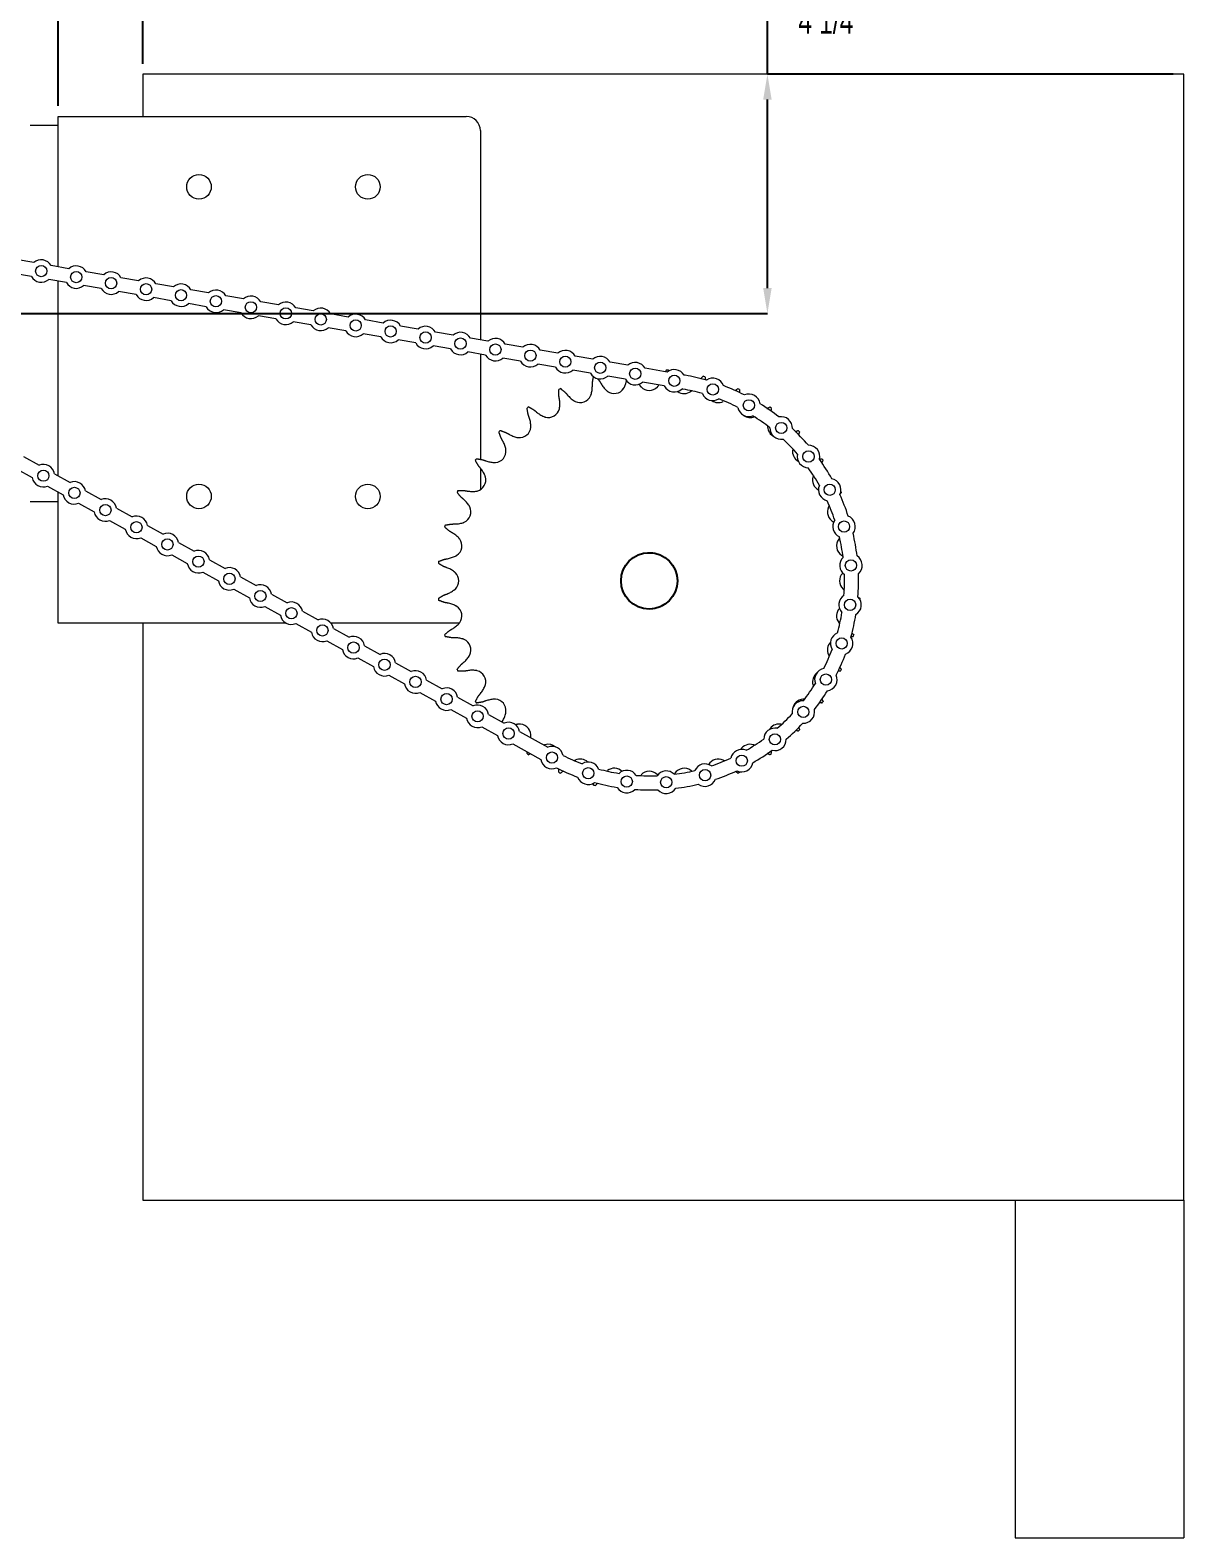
# Model space of a CAD drawing. Header units: inches. Extents: x 2.8 to 22.1, y 6.9 to 20.8.
# Drawn here: x 15.3 to 22.14, y 7.41 to 16.33 of the extents above; entities that cross this region are included whole.
import ezdxf

# ---------------------------------------------------------------- set-up
doc = ezdxf.new("R2010")
doc.units = ezdxf.units.IN
doc.header["$MEASUREMENT"] = 0
doc.header["$PDSIZE"] = -1
doc.layers.add('DIM', color=1, linetype='Continuous')
doc.styles.add('SLDTEXTSTYLE0', font='ARIAL.TTF', dxfattribs={"width": 0.7})
doc.dimstyles.new('SLDDIMSTYLE0', dxfattribs={"dimtxt": 0.15, "dimasz": 0.15, "dimexe": 0, "dimexo": 0.0625, "dimgap": 0.0375, "dimtad": 0, "dimtih": 1, "dimtoh": 1, "dimdec": 3, "dimlfac": 3, "dimrnd": 1e-09, "dimzin": 12, "dimdsep": 46, "dimtxsty": 'SLDTEXTSTYLE0', "dimsah": 1, "dimcen": 0.09, "dimadec": 0, "dimazin": 0, "dimtfac": 1, "dimtdec": 3, "dimtofl": 0, "dimtmove": 0, "dimatfit": 3, "dimfxl": 0, "dimtolj": 1, "dimtzin": 12, "dimarcsym": 0})
doc.dimstyles.new('SLDDIMSTYLE1', dxfattribs={"dimtxt": 0.15, "dimasz": 0.15, "dimexe": 0, "dimexo": 0.0625, "dimgap": 0.0375, "dimtad": 0, "dimtih": 1, "dimtoh": 1, "dimdec": 3, "dimlfac": 3, "dimrnd": 1e-09, "dimzin": 12, "dimdsep": 46, "dimtxsty": 'SLDTEXTSTYLE0', "dimsah": 1, "dimcen": 0.09, "dimadec": 0, "dimazin": 0, "dimtfac": 1, "dimtdec": 3, "dimtofl": 0, "dimtmove": 0, "dimatfit": 3, "dimfxl": 0, "dimtolj": 1, "dimtzin": 12, "dimarcsym": 0})
doc.dimstyles.new('SLDDIMSTYLE2', dxfattribs={"dimtxt": 0.15, "dimasz": 0.15, "dimexe": 0, "dimexo": 0.0625, "dimgap": 0.0375, "dimtad": 0, "dimtih": 1, "dimtoh": 1, "dimdec": 3, "dimlfac": 3, "dimrnd": 1e-09, "dimzin": 12, "dimdsep": 46, "dimtxsty": 'SLDTEXTSTYLE0', "dimsah": 1, "dimcen": 0.09, "dimadec": 0, "dimazin": 0, "dimlim": 1, "dimtp": 2, "dimtfac": 1, "dimtdec": 3, "dimtofl": 0, "dimtmove": 0, "dimatfit": 3, "dimfxl": 0, "dimtolj": 1, "dimtzin": 12, "dimarcsym": 0})

# ---------------------------------------------------------------- blocks, each defined once
blk = doc.blocks.new('*D12')
at = {"color": 0, "linetype": 'ByBlock', "lineweight": -2}
for p, q in [((11.0325, 16.3368), (11.0325, 20.2053)), ((11.1825, 20.2053), (12.9805, 20.2053)), ((15.3202, 20.2053), (13.5222, 20.2053)), ((15.4702, 15.8861), (15.4702, 20.2053))]:
    blk.add_line(p, q, dxfattribs=at)
at = {"color": 0, "linetype": 'ByBlock'}
for points in [[(11.0325, 20.2053), (11.1825, 20.2303), (11.1825, 20.1803)], [(15.4702, 20.2053), (15.3202, 20.2303), (15.3202, 20.1803)]]:
    blk.add_solid(points, dxfattribs=at)
at = {"layer": 'DEFPOINTS', "color": 0, "linetype": 'ByBlock'}
for p in [(11.0325, 16.2743), (15.4702, 15.8236)]:
    blk.add_point(p, dxfattribs=at)
at = {"color": 0, "linetype": 'ByBlock', "insert": (13.2513, 20.2053), "char_height": 0.15, "attachment_point": 5, "style": 'SLDTEXTSTYLE0'}
blk.add_mtext('13 5/16', dxfattribs=at)
blk = doc.blocks.new('*D13')
at = {"color": 0, "linetype": 'ByBlock', "lineweight": -2}
for p, q in [((15.4702, 15.8861), (15.4702, 20.2053)), ((15.6202, 20.2053), (15.8202, 20.2053)), ((15.9702, 16.1361), (15.9702, 20.2053)), ((15.9702, 20.2053), (16.4996, 20.2053))]:
    blk.add_line(p, q, dxfattribs=at)
at = {"color": 0, "linetype": 'ByBlock'}
for points in [[(15.4702, 20.2053), (15.6202, 20.1803), (15.6202, 20.2303)], [(15.9702, 20.2053), (15.8202, 20.1803), (15.8202, 20.2303)]]:
    blk.add_solid(points, dxfattribs=at)
at = {"layer": 'DEFPOINTS', "color": 0, "linetype": 'ByBlock'}
for p in [(15.9702, 16.0736), (15.4702, 15.8236)]:
    blk.add_point(p, dxfattribs=at)
at = {"color": 0, "linetype": 'ByBlock', "insert": (16.8112, 20.2053), "char_height": 0.15, "attachment_point": 5, "style": 'SLDTEXTSTYLE0'}
blk.add_mtext('1 1/2 TO\\P2 1/2"', dxfattribs=at)
blk = doc.blocks.new('*D15')
at = {"layer": 'DEFPOINTS', "color": 0}
for p in [(19.6703, 16.0736), (22.1368, 16.0736), (14.4735, 14.657)]:
    blk.add_point(p, dxfattribs=at)
at = {"layer": 'DIM', "color": 0, "lineweight": -2}
for p, q in [((19.6703, 16.0736), (19.6703, 16.4942)), ((19.6703, 16.4942), (19.8203, 16.4942)), ((22.0743, 16.0736), (19.6703, 16.0736)), ((19.6703, 14.807), (19.6703, 15.9236)), ((14.536, 14.657), (19.6703, 14.657))]:
    blk.add_line(p, q, dxfattribs=at)
at = {"layer": 'DIM', "color": 0}
for points in [[(19.6453, 15.9236), (19.6953, 15.9236), (19.6703, 16.0736)], [(19.6453, 14.807), (19.6953, 14.807), (19.6703, 14.657)]]:
    blk.add_solid(points, dxfattribs=at)
at = {"layer": 'DIM', "color": 0, "insert": (20.0165, 16.6743), "char_height": 0.15, "attachment_point": 2, "style": 'SLDTEXTSTYLE0'}
blk.add_mtext('\\A1;\\S6 1\\/4^ 4 1\\/4;', dxfattribs=at)

msp = doc.modelspace()

# ---------------------------------------------------------------- linework, layer by layer
at = {"color": 7, "linetype": 'Continuous', "lineweight": 15}
for p, q in [((15.970168, 16.073631), (15.970168, 15.823631)), ((22.136835, 16.073631), (15.970168, 16.073631)), ((22.136835, 9.406965), (22.136835, 16.073631)), ((15.470168, 15.823631), (15.720168, 15.823631)), ((15.470168, 14.932927), (15.470168, 15.823631)), ((15.720168, 15.823631), (17.886835, 15.823631)), ((15.303502, 15.771965), (15.470168, 15.771965)), ((17.970168, 15.740298), (17.970168, 14.500858)), ((15.325166, 14.957988), (15.220797, 14.976026)), ((15.532099, 14.922224), (15.427729, 14.940262)), ((15.310975, 14.875872), (15.206605, 14.89391)), ((15.517907, 14.840108), (15.413537, 14.858146)), ((15.470168, 13.695063), (15.470168, 14.848359)), ((15.724839, 14.804345), (15.62047, 14.822382)), ((15.739031, 14.88646), (15.634661, 14.904498)), ((15.945963, 14.850697), (15.841594, 14.868735)), ((16.152896, 14.814933), (16.048526, 14.832971)), ((15.931771, 14.768581), (15.827402, 14.786619)), ((16.138704, 14.732817), (16.034334, 14.750855)), ((16.359828, 14.77917), (16.255458, 14.797208)), ((16.56676, 14.743406), (16.462391, 14.761444)), ((16.345636, 14.697054), (16.241266, 14.715091)), ((16.552568, 14.66129), (16.448199, 14.679328)), ((16.7595, 14.625526), (16.655131, 14.643564)), ((16.773692, 14.707642), (16.669323, 14.72568)), ((16.980625, 14.671879), (16.876255, 14.689917)), ((17.187557, 14.636115), (17.083187, 14.654153)), ((16.966433, 14.589763), (16.862063, 14.607801)), ((17.173365, 14.553999), (17.068995, 14.572037)), ((17.394489, 14.600351), (17.29012, 14.618389)), ((17.601421, 14.564588), (17.497052, 14.582626)), ((17.380297, 14.518235), (17.275928, 14.536273)), ((17.587229, 14.482472), (17.48286, 14.50051)), ((17.794162, 14.446708), (17.689792, 14.464746)), ((17.808354, 14.528824), (17.703984, 14.546862)), ((18.015286, 14.493061), (17.910916, 14.511098)), ((18.222218, 14.457297), (18.117849, 14.475335)), ((18.001094, 14.410945), (17.896725, 14.428983)), ((17.970168, 14.416289), (17.970168, 13.793246)), ((18.208026, 14.375181), (18.103657, 14.393219)), ((18.42915, 14.421533), (18.324781, 14.439571)), ((18.636083, 14.38577), (18.531713, 14.403808)), ((18.414959, 14.339417), (18.310589, 14.357455)), ((18.621891, 14.303654), (18.517521, 14.321692)), ((18.828823, 14.26789), (18.724454, 14.285928)), ((18.843015, 14.350006), (18.738646, 14.368044)), ((19.076182, 14.309708), (18.945578, 14.33228)), ((19.184128, 14.291052), (19.176403, 14.292387)), ((19.059713, 14.227986), (18.931386, 14.250164)), ((19.169936, 14.208936), (19.164488, 14.209878)), ((15.263791, 13.809414), (15.356436, 13.758081)), ((15.223402, 13.736522), (15.316048, 13.685189)), ((15.447478, 13.707636), (15.540124, 13.656302)), ((17.970168, 13.738894), (17.970168, 13.613537)), ((15.40709, 13.634744), (15.499736, 13.58341)), ((15.470168, 12.823631), (15.470168, 13.599793)), ((15.631166, 13.605857), (15.723812, 13.554524)), ((15.470168, 13.541965), (15.303502, 13.541965)), ((15.590777, 13.532965), (15.683423, 13.481632)), ((15.814853, 13.504079), (15.907499, 13.452745)), ((15.774465, 13.431187), (15.867111, 13.379853)), ((15.998541, 13.4023), (16.091187, 13.350966)), ((15.958153, 13.329408), (16.050798, 13.278075)), ((16.14184, 13.227629), (16.234486, 13.176296)), ((16.182229, 13.300521), (16.274874, 13.249188)), ((16.325528, 13.125851), (16.418173, 13.074517)), ((16.365916, 13.198743), (16.458562, 13.147409)), ((16.549604, 13.096964), (16.642249, 13.045631)), ((16.509215, 13.024072), (16.601861, 12.972739)), ((16.733291, 12.995186), (16.825937, 12.943852)), ((16.692903, 12.922294), (16.785549, 12.87096)), ((16.916979, 12.893407), (17.009624, 12.842074)), ((15.720168, 12.823631), (15.470168, 12.823631)), ((16.819388, 12.823631), (15.720168, 12.823631)), ((15.970168, 12.823631), (15.970168, 9.406965)), ((16.876591, 12.820515), (16.969236, 12.769182)), ((17.845436, 12.823631), (17.085705, 12.823631)), ((17.100666, 12.791629), (17.193312, 12.740295)), ((17.060278, 12.718737), (17.152924, 12.667403)), ((17.284354, 12.68985), (17.377, 12.638516)), ((17.243966, 12.616958), (17.336611, 12.565625)), ((17.468042, 12.588071), (17.560687, 12.536738)), ((17.427653, 12.51518), (17.520299, 12.463846)), ((17.611341, 12.413401), (17.703986, 12.362067)), ((17.651729, 12.486293), (17.744375, 12.434959)), ((17.835417, 12.384514), (17.928062, 12.333181)), ((17.795028, 12.311622), (17.887674, 12.260289)), ((18.019104, 12.282736), (18.11175, 12.231402)), ((17.978716, 12.209844), (18.071362, 12.15851)), ((18.202792, 12.180957), (18.369025, 12.08885)), ((18.162403, 12.108065), (18.328637, 12.015958)), ((15.970168, 9.406965), (22.136835, 9.406965)), ((21.136835, 9.406965), (21.136835, 7.406965)), ((21.136835, 9.406965), (22.136835, 9.406965)), ((22.136835, 9.406965), (22.136835, 7.406965)), ((21.136835, 7.406965), (22.136835, 7.406965))]:
    msp.add_line(p, q, dxfattribs=at)
for centre, radius in [((16.303502, 15.406965), 0.072917), ((17.303502, 15.406965), 0.072917), ((15.369352, 14.908067), 0.033333), ((15.576284, 14.872303), 0.033333), ((15.783216, 14.83654), 0.033333), ((15.990149, 14.800776), 0.033333), ((16.197081, 14.765012), 0.033333), ((16.404013, 14.729249), 0.033333), ((16.610946, 14.693485), 0.033333), ((16.817878, 14.657722), 0.033333), ((17.02481, 14.621958), 0.033333), ((17.231742, 14.586194), 0.033333), ((17.438675, 14.550431), 0.033333), ((17.645607, 14.514667), 0.033333), ((17.852539, 14.478903), 0.033333), ((18.059471, 14.44314), 0.033333), ((18.266404, 14.407376), 0.033333), ((18.473336, 14.371612), 0.033333), ((18.680268, 14.335849), 0.033333), ((18.8872, 14.300085), 0.033333), ((19.118951, 14.258569), 0.033333), ((19.347006, 14.207587), 0.033333), ((19.560779, 14.113197), 0.033333), ((19.752095, 13.979008), 0.033333), ((19.913638, 13.810152), 0.033333), ((15.381763, 13.696412), 0.033333), ((15.565451, 13.594634), 0.033333), ((16.303502, 13.573631), 0.072917), ((17.303502, 13.573631), 0.072917), ((20.039231, 13.613086), 0.033333), ((15.749138, 13.492855), 0.033333), ((15.932826, 13.391077), 0.033333), ((20.12407, 13.395346), 0.033333), ((16.116513, 13.289298), 0.033333), ((16.300201, 13.187519), 0.033333), ((20.164911, 13.165259), 0.033333), ((16.483889, 13.085741), 0.033333), ((16.667576, 12.983962), 0.033333), ((20.160193, 12.931622), 0.033333), ((16.851264, 12.882184), 0.033333), ((17.034951, 12.780405), 0.033333), ((17.218639, 12.678627), 0.033333), ((20.110096, 12.70337), 0.033333), ((17.402326, 12.576848), 0.033333), ((17.586014, 12.475069), 0.033333), ((20.016536, 12.489233), 0.033333), ((17.769702, 12.373291), 0.033333), ((19.88309, 12.297398), 0.033333), ((17.953389, 12.271512), 0.033333), ((18.137077, 12.169734), 0.033333), ((19.714862, 12.135201), 0.033333), ((18.394352, 12.027181), 0.033333), ((18.608851, 11.934452), 0.033333), ((19.518285, 12.008846), 0.033333), ((18.837294, 11.885241), 0.033333), ((19.070948, 11.881429), 0.033333), ((19.300875, 11.923163), 0.033333)]:
    msp.add_circle(centre, radius, dxfattribs=at)
msp.add_circle((18.970168, 13.073631), 0.166667)
for centre, radius, start, end in [((17.886835, 15.740298), 0.083333, 0, 90), ((15.369352, 14.908067), 0.066667, 28.8767516, 131.5123767), ((15.576284, 14.872303), 0.066667, 28.8767516, 131.5123767), ((15.369352, 14.908067), 0.066667, 208.8767516, 311.5123767), ((15.576284, 14.872303), 0.066667, 208.8767516, 311.5123767), ((15.783216, 14.83654), 0.066667, 28.8767516, 131.5123767), ((15.990149, 14.800776), 0.066667, 28.8767516, 131.5123767), ((16.197081, 14.765012), 0.066667, 28.8767516, 131.5123767), ((15.783216, 14.83654), 0.066667, 208.8767516, 311.5123767), ((15.990149, 14.800776), 0.066667, 208.8767516, 311.5123767), ((16.197081, 14.765012), 0.066667, 208.8767516, 311.5123767), ((16.404013, 14.729249), 0.066667, 28.8767516, 131.5123767), ((16.610946, 14.693485), 0.066667, 28.8767516, 131.5123767), ((16.404013, 14.729249), 0.066667, 208.8767516, 311.5123767), ((16.610946, 14.693485), 0.066667, 208.8767516, 311.5123767), ((16.817878, 14.657722), 0.066667, 28.8767516, 131.5123767), ((17.02481, 14.621958), 0.066667, 28.8767516, 131.5123767), ((17.231742, 14.586194), 0.066667, 28.8767516, 131.5123767), ((16.817878, 14.657722), 0.066667, 208.8767516, 311.5123767), ((17.02481, 14.621958), 0.066667, 208.8767516, 311.5123767), ((17.231742, 14.586194), 0.066667, 208.8767516, 311.5123767), ((17.438675, 14.550431), 0.066667, 28.8767516, 131.5123767), ((17.645607, 14.514667), 0.066667, 28.8767516, 131.5123767), ((17.438675, 14.550431), 0.066667, 208.8767516, 311.5123767), ((17.645607, 14.514667), 0.066667, 208.8767516, 311.5123767), ((17.852539, 14.478903), 0.066667, 28.8767516, 131.5123767), ((18.059471, 14.44314), 0.066667, 28.8767516, 131.5123767), ((18.266404, 14.407376), 0.066667, 28.8767516, 131.5123767), ((17.852539, 14.478903), 0.066667, 208.8767516, 311.5123767), ((18.059471, 14.44314), 0.066667, 208.8767516, 311.5123767), ((18.266404, 14.407376), 0.066667, 208.8767516, 311.5123767), ((18.473336, 14.371612), 0.066667, 28.8767516, 131.5123767), ((18.680268, 14.335849), 0.066667, 28.8767516, 131.5123767), ((18.473336, 14.371612), 0.066667, 208.8767516, 311.5123767), ((18.680268, 14.335849), 0.066667, 208.8767516, 311.5123767), ((18.8872, 14.300085), 0.066667, 28.8767516, 131.5123767), ((18.970168, 13.073631), 1.25313, 84.730266, 85.269734), ((19.118951, 14.258569), 0.066667, 30.4828347, 129.9062936), ((18.97352, 13.072451), 1.236667, 74.2405833, 80.1945641), ((18.970168, 13.073631), 1.25313, 74.730266, 75.269734), ((18.970168, 13.073631), 1.25313, 114.730266, 115.269734), ((18.762628, 14.250652), 0.0675, 234.2099395, 325.7900605), ((18.8872, 14.300085), 0.066667, 208.8767516, 311.5123767), ((18.970168, 14.26881), 0.0675, 224.2099395, 315.7900605), ((19.118951, 14.258569), 0.066667, 207.3059423, 313.0831859), ((19.177709, 14.250652), 0.0675, 235.3812728, 305.7900605), ((18.97352, 13.072451), 1.153333, 74.3276716, 80.1945641), ((19.347006, 14.207587), 0.066667, 19.2327697, 124.3424078), ((18.97352, 13.072451), 1.236667, 63.0183611, 69.3345942), ((18.970168, 13.073631), 1.25313, 64.730266, 65.269734), ((18.561393, 14.196732), 0.0675, 244.2099395, 335.7900605), ((19.347006, 14.207587), 0.066667, 201.7285491, 301.8466285), ((19.378943, 14.196732), 0.0675, 235.3004761, 295.7900605), ((18.97352, 13.072451), 1.153333, 63.1054494, 69.2475059), ((19.560779, 14.113197), 0.066667, 8.0105475, 113.1201855), ((18.97352, 13.072451), 1.236667, 51.7961388, 58.112372), ((18.970168, 13.073631), 1.25313, 124.730266, 125.269734), ((18.372579, 14.108686), 0.0675, 254.2099395, 345.7900605), ((19.560779, 14.113197), 0.066667, 190.5063268, 290.6244062), ((19.567758, 14.108686), 0.0675, 227.8441501, 285.7900605), ((18.97352, 13.072451), 1.153333, 51.8832272, 58.0252837), ((18.970168, 13.073631), 1.25313, 54.730266, 55.269734), ((19.752095, 13.979008), 0.066667, 356.7883253, 101.8979633), ((18.970168, 13.073631), 1.25313, 134.730266, 135.269734), ((18.201922, 13.989191), 0.0675, 264.2099395, 355.7900605), ((19.738414, 13.989191), 0.0675, 184.2099395, 243.411817), ((19.752095, 13.979008), 0.066667, 179.2841046, 279.402184), ((18.97352, 13.072451), 1.236667, 40.5739166, 46.8901498), ((18.970168, 13.073631), 1.25313, 44.730266, 45.269734), ((18.054608, 13.841877), 0.0675, 274.2099395, 5.7900605), ((18.97352, 13.072451), 1.153333, 40.6610049, 46.8030615), ((19.885728, 13.841877), 0.0675, 174.2099395, 240.7662912), ((19.913638, 13.810152), 0.066667, 345.5661031, 90.6757411), ((15.381763, 13.696412), 0.066667, 9.6919984, 112.3276235), ((18.970168, 13.073631), 1.25313, 144.730266, 145.269734), ((19.913638, 13.810152), 0.066667, 168.0618824, 268.1799618), ((18.97352, 13.072451), 1.236667, 29.3516944, 35.6679276), ((18.970168, 13.073631), 1.25313, 34.730266, 35.269734), ((15.381763, 13.696412), 0.066667, 189.6919984, 292.3276235), ((15.565451, 13.594634), 0.066667, 9.6919984, 112.3276235), ((17.935113, 13.671221), 0.0675, 284.2099395, 15.7900605), ((18.97352, 13.072451), 1.153333, 29.4387827, 35.5808392), ((20.005223, 13.671221), 0.0675, 164.2099395, 241.069833), ((20.039231, 13.613086), 0.066667, 334.3438809, 79.4535189), ((15.565451, 13.594634), 0.066667, 189.6919984, 292.3276235), ((18.970168, 13.073631), 1.25313, 154.730266, 155.269734), ((20.039231, 13.613086), 0.066667, 156.8396602, 256.9577396), ((18.97352, 13.072451), 1.236667, 18.1294722, 24.4457053), ((18.970168, 13.073631), 1.25313, 24.730266, 25.0603333), ((15.749138, 13.492855), 0.066667, 189.6919984, 292.3276235), ((15.749138, 13.492855), 0.066667, 9.6919984, 112.3276235), ((17.847068, 13.482406), 0.0675, 294.2099395, 25.7900605), ((18.97352, 13.072451), 1.153333, 18.2165605, 24.358617), ((20.093269, 13.482406), 0.0675, 154.2099395, 243.353435), ((15.932826, 13.391077), 0.066667, 9.6919984, 112.3276235), ((18.970168, 13.073631), 1.25313, 164.730266, 165.269734), ((20.12407, 13.395346), 0.066667, 145.6174379, 245.7355173), ((20.12407, 13.395346), 0.066667, 323.1216586, 68.2312967), ((15.932826, 13.391077), 0.066667, 189.6919984, 292.3276235), ((16.116513, 13.289298), 0.066667, 9.6919984, 112.3276235), ((17.793147, 13.281172), 0.0675, 304.2099395, 35.7900605), ((20.147189, 13.281172), 0.0675, 144.2099395, 235.7900605), ((18.97352, 13.072451), 1.153333, 6.9943383, 13.1363948), ((18.97352, 13.072451), 1.236667, 6.9072499, 13.2234831), ((16.116513, 13.289298), 0.066667, 189.6919984, 292.3276235), ((16.300201, 13.187519), 0.066667, 9.6919984, 112.3276235), ((18.970168, 13.073631), 0.166667, 194.4775122, 165.5224878), ((20.164911, 13.165259), 0.066667, 311.8994364, 57.0090744), ((16.300201, 13.187519), 0.066667, 189.6919984, 292.3276235), ((16.483889, 13.085741), 0.066667, 9.6919984, 112.3276235), ((18.970168, 13.073631), 1.25313, 174.730266, 175.269734), ((20.164911, 13.165259), 0.066667, 134.3952157, 234.5132951), ((16.483889, 13.085741), 0.066667, 189.6919984, 292.3276235), ((16.667576, 12.983962), 0.066667, 9.6919984, 112.3276235), ((17.77499, 13.073631), 0.0675, 314.2099395, 45.7900605), ((20.165347, 13.073631), 0.0675, 136.8189928, 225.7900605), ((18.97352, 13.072451), 1.153333, 355.772116, 1.9141726), ((18.97352, 13.072451), 1.236667, 355.6850277, 2.0012609), ((16.667576, 12.983962), 0.066667, 189.6919984, 292.3276235), ((16.851264, 12.882184), 0.066667, 9.6919984, 112.3276235), ((18.970168, 13.073631), 1.25313, 184.730266, 185.269734), ((20.160193, 12.931622), 0.066667, 123.1729935, 223.2910729), ((20.160193, 12.931622), 0.066667, 300.6772142, 45.7868522), ((18.970168, 13.073631), 1.25313, 354.9792233, 355.269734), ((16.851264, 12.882184), 0.066667, 189.6919984, 292.3276235), ((17.793147, 12.866091), 0.0675, 324.2099395, 55.7900605), ((20.147189, 12.866091), 0.0675, 138.2937915, 215.7900605), ((18.97352, 13.072451), 1.153333, 344.5498938, 350.6919504), ((18.97352, 13.072451), 1.236667, 344.4628055, 350.7790387), ((17.034951, 12.780405), 0.066667, 189.6919984, 292.3276235), ((17.034951, 12.780405), 0.066667, 9.6919984, 112.3276235), ((17.218639, 12.678627), 0.066667, 9.6919984, 112.3276235), ((18.970168, 13.073631), 1.25313, 194.730266, 195.269734), ((17.847068, 12.664856), 0.0675, 334.2099395, 65.7900605), ((20.093269, 12.664856), 0.0675, 137.0672233, 205.7900605), ((20.110096, 12.70337), 0.066667, 111.9507713, 212.0688507), ((20.110096, 12.70337), 0.066667, 289.454992, 34.56463), ((18.970168, 13.073631), 1.25313, 344.730266, 345.269734), ((17.218639, 12.678627), 0.066667, 189.6919984, 292.3276235), ((17.402326, 12.576848), 0.066667, 9.6919984, 112.3276235), ((18.97352, 13.072451), 1.153333, 333.3276716, 339.4697281), ((18.97352, 13.072451), 1.236667, 333.2405833, 339.5568165), ((17.402326, 12.576848), 0.066667, 189.6919984, 292.3276235), ((17.586014, 12.475069), 0.066667, 9.6919984, 112.3276235), ((18.970168, 13.073631), 1.25313, 204.730266, 205.269734), ((17.935113, 12.476042), 0.0675, 344.2099395, 75.7900605), ((20.005223, 12.476042), 0.0675, 129.2240941, 195.7900605), ((20.016536, 12.489233), 0.066667, 100.7285491, 200.8466285), ((20.016536, 12.489233), 0.066667, 278.2327697, 23.3424078), ((18.970168, 13.073631), 1.25313, 334.730266, 335.269734), ((17.586014, 12.475069), 0.066667, 189.6919984, 292.3276235), ((17.769702, 12.373291), 0.066667, 9.6919984, 112.3276235), ((18.97352, 13.072451), 1.153333, 322.1054494, 328.2475059), ((18.97352, 13.072451), 1.236667, 322.0183611, 328.3345942), ((17.769702, 12.373291), 0.066667, 189.6919984, 292.3276235), ((17.953389, 12.271512), 0.066667, 9.6919984, 112.3276235), ((18.970168, 13.073631), 1.25313, 214.730266, 215.269734), ((18.054608, 12.305385), 0.0675, 354.2099395, 85.7900605), ((19.88309, 12.297398), 0.066667, 89.5063268, 189.6244062), ((19.885728, 12.305385), 0.0675, 94.2099395, 170.9752013), ((18.970168, 13.073631), 1.25313, 324.730266, 325.269734), ((17.953389, 12.271512), 0.066667, 189.6919984, 292.3276235), ((18.137077, 12.169734), 0.066667, 9.6919984, 112.3276235), ((18.97352, 13.072451), 1.153333, 310.8832272, 317.0252837), ((19.88309, 12.297398), 0.066667, 267.0105475, 12.1201855), ((18.137077, 12.169734), 0.066667, 189.6919984, 292.3276235), ((18.201922, 12.158072), 0.0675, 4.2099395, 95.7900605), ((19.714862, 12.135201), 0.066667, 78.2841046, 178.402184), ((19.738414, 12.158072), 0.0675, 84.2099395, 149.7279228), ((18.97352, 13.072451), 1.236667, 310.7961388, 317.112372), ((18.970168, 13.073631), 1.25313, 314.730266, 315.269734), ((18.372579, 12.038576), 0.0675, 49.9153738, 105.7900605), ((18.394352, 12.027181), 0.066667, 10.9507713, 112.3276235), ((19.518285, 12.008846), 0.066667, 67.0618824, 167.1799618), ((19.567758, 12.038576), 0.0675, 74.2099395, 147.2288148), ((18.97352, 13.072451), 1.153333, 299.6610049, 305.8030615), ((18.97352, 13.072451), 1.236667, 299.5739166, 305.8901498), ((19.714862, 12.135201), 0.066667, 255.7883253, 0.8979633), ((18.970168, 13.073631), 1.25313, 234.730266, 235.269734), ((18.394352, 12.027181), 0.066667, 189.6919984, 293.56463), ((18.97352, 13.072451), 1.236667, 243.4628055, 249.7790387), ((18.97352, 13.072451), 1.153333, 243.5498938, 249.6919504), ((18.561393, 11.950531), 0.0675, 48.472649, 115.7900605), ((18.608851, 11.934452), 0.066667, 22.1729935, 122.2910729), ((18.762628, 11.89661), 0.0675, 46.5622564, 125.7900605), ((19.177709, 11.89661), 0.0675, 54.2099395, 145.7900605), ((19.300875, 11.923163), 0.066667, 55.8396602, 155.9577396), ((19.378943, 11.950531), 0.0675, 64.2099395, 147.8398028), ((18.97352, 13.072451), 1.153333, 288.4387827, 294.5808392), ((19.518285, 12.008846), 0.066667, 244.5661031, 349.6757411), ((18.970168, 13.073631), 1.25313, 304.730266, 305.269734), ((18.970168, 13.073631), 1.25313, 244.730266, 245.269734), ((18.608851, 11.934452), 0.066667, 199.6772142, 304.7868522), ((18.97352, 13.072451), 1.236667, 254.6850277, 261.0012609), ((18.97352, 13.072451), 1.153333, 254.772116, 260.9141726), ((18.837294, 11.885241), 0.066667, 33.3952157, 133.5132951), ((18.97352, 13.072451), 1.153333, 265.9943383, 272.1363948), ((18.970168, 11.878453), 0.0675, 44.2099395, 135.7900605), ((19.070948, 11.881429), 0.066667, 44.6174379, 144.7355173), ((18.97352, 13.072451), 1.153333, 277.2165605, 283.358617), ((19.300875, 11.923163), 0.066667, 233.3438809, 338.4535189), ((18.97352, 13.072451), 1.236667, 288.3516944, 294.6679276), ((18.970168, 13.073631), 1.25313, 294.730266, 295.269734), ((18.970168, 13.073631), 1.25313, 254.730266, 255.269734), ((18.837294, 11.885241), 0.066667, 210.8994364, 316.0090744), ((18.97352, 13.072451), 1.236667, 265.9072499, 272.2234831), ((19.070948, 11.881429), 0.066667, 222.1216586, 327.2312967), ((18.97352, 13.072451), 1.236667, 277.1294722, 283.4457053)]:
    msp.add_arc(centre, radius, start, end, dxfattribs=at)
for points in [[(19.066982, 14.311298), (19.073508, 14.322494)], [(19.085262, 14.321465), (19.087141, 14.316368)], [(19.275829, 14.270248), (19.2888, 14.285576)], [(18.435075, 14.169191), (18.435232, 14.206847)], [(18.445925, 14.211834), (18.474873, 14.187749)], [(18.633373, 14.226649), (18.633446, 14.245465)], [(18.633446, 14.245465), (18.640139, 14.282522)], [(18.663471, 14.271472), (18.675862, 14.25683)], [(18.675862, 14.25683), (18.685333, 14.240571)], [(18.716306, 14.201555), (18.723153, 14.195899)], [(18.818449, 14.212702), (18.822948, 14.220358)], [(18.909546, 14.238686), (18.916025, 14.228502)], [(18.916025, 14.228502), (18.921785, 14.221743)], [(19.018552, 14.221743), (19.024312, 14.228502)], [(19.024312, 14.228502), (19.027537, 14.233547)], [(19.217184, 14.195899), (19.22403, 14.201555)], [(19.300197, 14.282522), (19.30355, 14.263959)], [(19.479038, 14.199043), (19.494412, 14.211834)], [(19.505105, 14.206847), (19.505186, 14.187498)], [(18.43827, 14.150648), (18.435075, 14.169191)], [(18.474873, 14.187749), (18.487023, 14.173382)], [(18.524301, 14.140336), (18.532026, 14.135955)], [(18.622957, 14.169051), (18.626058, 14.177373)], [(18.252962, 14.059629), (18.246578, 14.096741)], [(18.259329, 14.041922), (18.252962, 14.059629)], [(18.256243, 14.103508), (18.288933, 14.084815)], [(18.288933, 14.084815), (18.303394, 14.072777)], [(18.345844, 14.046707), (18.354211, 14.043733)], [(18.438014, 14.092117), (18.439623, 14.10085)], [(19.586125, 14.043733), (19.594493, 14.046707)], [(19.667435, 14.093983), (19.684094, 14.103508)], [(19.693759, 14.096741), (19.690501, 14.077804)], [(18.092642, 13.920107), (18.07991, 13.955547)], [(18.088253, 13.96389), (18.123692, 13.951158)], [(18.123692, 13.951158), (18.140024, 13.941813)], [(18.26924, 13.984236), (18.269308, 13.993116)], [(19.671028, 13.993116), (19.671096, 13.984236)], [(19.835312, 13.957865), (19.852084, 13.96389)], [(19.860427, 13.955547), (19.854176, 13.938147)], [(18.101986, 13.903776), (18.092642, 13.920107)], [(18.121764, 13.848687), (18.120289, 13.857444)], [(18.186356, 13.923511), (18.195113, 13.922036)], [(17.958984, 13.754867), (17.940292, 13.787557)], [(17.947059, 13.797222), (17.984171, 13.790837)], [(17.971023, 13.740406), (17.958984, 13.754867)], [(17.984171, 13.790837), (18.001877, 13.784471)], [(18.050684, 13.774492), (18.059564, 13.774559)], [(19.978258, 13.794638), (19.993278, 13.797222)], [(20.000045, 13.787557), (19.991516, 13.772641)], [(18.000066, 13.689588), (17.997093, 13.697956)], [(19.943244, 13.697956), (19.94027, 13.689588)], [(17.856051, 13.568927), (17.831966, 13.597875)], [(17.836952, 13.608568), (17.874609, 13.608725)], [(17.874609, 13.608725), (17.893152, 13.605529)], [(17.94295, 13.604177), (17.951683, 13.605786)], [(20.108371, 13.597875), (20.096887, 13.584072)], [(17.870418, 13.556776), (17.856051, 13.568927)], [(17.907845, 13.511774), (17.903463, 13.519498)], [(20.036873, 13.519498), (20.032492, 13.511774)], [(17.78697, 13.367938), (17.758224, 13.392263)], [(17.761278, 13.40366), (17.798335, 13.410354)], [(17.798335, 13.410354), (17.817151, 13.410427)], [(17.866427, 13.417742), (17.874748, 13.420843)], [(17.803228, 13.358467), (17.78697, 13.367938)], [(17.847901, 13.320647), (17.842245, 13.327493)], [(20.098092, 13.327493), (20.092436, 13.320647)], [(17.823441, 13.220852), (17.831098, 13.225351)], [(20.109239, 13.225351), (20.116895, 13.220852)], [(17.75384, 13.158006), (17.721306, 13.176971)], [(17.722334, 13.188725), (17.757667, 13.201751)], [(17.771496, 13.151502), (17.75384, 13.158006)], [(17.757667, 13.201751), (17.776184, 13.205091)], [(17.822057, 13.122015), (17.815298, 13.127775)], [(17.721306, 12.970292), (17.75384, 12.989256)], [(17.757667, 12.945511), (17.722334, 12.958538)], [(17.75384, 12.989256), (17.771496, 12.99576)], [(17.776184, 12.942172), (17.757667, 12.945511)], [(17.815298, 13.019488), (17.822057, 13.025248)], [(20.11828, 13.025248), (20.125039, 13.019488)], [(20.205539, 12.978156), (20.219031, 12.970292)], [(17.831098, 12.921912), (17.823441, 12.926411)], [(17.758224, 12.754999), (17.78697, 12.779325)], [(17.78697, 12.779325), (17.803228, 12.788796)], [(17.842245, 12.81977), (17.847901, 12.826616)], [(20.092436, 12.826616), (20.098092, 12.81977)], [(17.798335, 12.736909), (17.761278, 12.743603)], [(17.817151, 12.736836), (17.798335, 12.736909)], [(17.874748, 12.72642), (17.866427, 12.729521)], [(20.179059, 12.743603), (20.165222, 12.741103)], [(20.170232, 12.765053), (20.182113, 12.754999)], [(17.856051, 12.578336), (17.870418, 12.590486)], [(17.903463, 12.627764), (17.907845, 12.635489)], [(20.032492, 12.635489), (20.036873, 12.627764)], [(17.831966, 12.549388), (17.856051, 12.578336)], [(17.874609, 12.538538), (17.836952, 12.538695)], [(17.893152, 12.541733), (17.874609, 12.538538)], [(17.951683, 12.541477), (17.94295, 12.543086)], [(20.103384, 12.538695), (20.087787, 12.53863)], [(20.097956, 12.561905), (20.108371, 12.549388)], [(17.997093, 12.449307), (18.000066, 12.457674)], [(19.94027, 12.457674), (19.943244, 12.449307)], [(17.940292, 12.359706), (17.958984, 12.392396)], [(17.984171, 12.356425), (17.947059, 12.350041)], [(17.958984, 12.392396), (17.971023, 12.406857)], [(18.001877, 12.362792), (17.984171, 12.356425)], [(18.059564, 12.372703), (18.050684, 12.372771)], [(19.889653, 12.372771), (19.880773, 12.372703)], [(19.993278, 12.350041), (19.977091, 12.352825)], [(19.991848, 12.37404), (20.000045, 12.359706)], [(18.099087, 12.238419), (18.101986, 12.243487)], [(18.120289, 12.289819), (18.121764, 12.298576)], [(18.186356, 12.223752), (18.177703, 12.221039)], [(18.195113, 12.225227), (18.186356, 12.223752)], [(18.26807, 12.144787), (18.269308, 12.154147)], [(18.269308, 12.154147), (18.26924, 12.163027)], [(19.753981, 12.223752), (19.745224, 12.225227)], [(19.852084, 12.183373), (19.836286, 12.189048)], [(19.854928, 12.207022), (19.860427, 12.191716)], [(18.246578, 12.050522), (18.24829, 12.060477)], [(18.354211, 12.103529), (18.345844, 12.100556)], [(19.594493, 12.100556), (19.586125, 12.103529)], [(19.691124, 12.065837), (19.693759, 12.050522)], [(18.267181, 12.050009), (18.256243, 12.043755)], [(18.532026, 12.011308), (18.524301, 12.006926)], [(19.416035, 12.006926), (19.408311, 12.011308)], [(19.684094, 12.043755), (19.669633, 12.052023)], [(18.435232, 11.940415), (18.43515, 11.959958)], [(18.461642, 11.948506), (18.445925, 11.935429)], [(18.640139, 11.864741), (18.63827, 11.875091)], [(18.663712, 11.876076), (18.651536, 11.861687)], [(19.121888, 11.934561), (19.117389, 11.926904)], [(19.22403, 11.945708), (19.217184, 11.951364)], [(19.494412, 11.935429), (19.480622, 11.946903)], [(19.505123, 11.944796), (19.505105, 11.940415)]]:
    msp.add_open_spline(points, degree=1, dxfattribs=at)
for points, knots in [([(18.626058, 14.177373), (18.628146, 14.185406), (18.632387, 14.201719), (18.633041, 14.218255), (18.633373, 14.226649)], [0, 0, 0, 0, 0.49243978, 1, 1, 1, 1]), ([(18.685333, 14.240571), (18.689672, 14.233681), (18.698488, 14.219682), (18.710306, 14.207659), (18.716306, 14.201555)], [0, 0, 0, 0, 0.492226545, 1, 1, 1, 1]), ([(18.822948, 14.220358), (18.826462, 14.227892), (18.832304, 14.240413), (18.835285, 14.253625), (18.836473, 14.258887)], [0, 0, 0, 0, 0.60164271, 1, 1, 1, 1]), ([(18.439623, 14.10085), (18.440285, 14.109124), (18.441628, 14.125926), (18.439401, 14.142324), (18.43827, 14.150648)], [0, 0, 0, 0, 0.49243948, 1, 1, 1, 1]), ([(18.487023, 14.173382), (18.492493, 14.167349), (18.503606, 14.155094), (18.517332, 14.145306), (18.524301, 14.140336)], [0, 0, 0, 0, 0.492227385, 1, 1, 1, 1]), ([(18.269308, 13.993116), (18.268523, 14.001379), (18.266929, 14.018159), (18.261888, 14.033922), (18.259329, 14.041922)], [0, 0, 0, 0, 0.49243944, 1, 1, 1, 1]), ([(18.303394, 14.072777), (18.309828, 14.067786), (18.3229, 14.057646), (18.338117, 14.050391), (18.345844, 14.046707)], [0, 0, 0, 0, 0.49222749, 1, 1, 1, 1]), ([(18.140024, 13.941813), (18.147227, 13.938016), (18.161861, 13.9303), (18.178107, 13.925797), (18.186356, 13.923511)], [0, 0, 0, 0, 0.49222692, 1, 1, 1, 1]), ([(18.120289, 13.857444), (18.118081, 13.865445), (18.113597, 13.881693), (18.105896, 13.896341), (18.101986, 13.903776)], [0, 0, 0, 0, 0.49243915, 1, 1, 1, 1]), ([(18.001877, 13.784471), (18.009631, 13.781981), (18.025382, 13.776924), (18.042163, 13.775311), (18.050684, 13.774492)], [0, 0, 0, 0, 0.492225919, 1, 1, 1, 1]), ([(17.997093, 13.697956), (17.993529, 13.705452), (17.986292, 13.720675), (17.976164, 13.733763), (17.971023, 13.740406)], [0, 0, 0, 0, 0.49243997, 1, 1, 1, 1]), ([(17.893152, 13.605529), (17.90122, 13.604424), (17.91761, 13.602179), (17.934416, 13.603504), (17.94295, 13.604177)], [0, 0, 0, 0, 0.4922278, 1, 1, 1, 1]), ([(17.903463, 13.519498), (17.898652, 13.526262), (17.888882, 13.539997), (17.876634, 13.551127), (17.870418, 13.556776)], [0, 0, 0, 0, 0.4924387, 1, 1, 1, 1]), ([(17.817151, 13.410427), (17.825288, 13.410739), (17.841819, 13.411375), (17.85814, 13.415598), (17.866427, 13.417742)], [0, 0, 0, 0, 0.49222708, 1, 1, 1, 1]), ([(17.842245, 13.327493), (17.836332, 13.333319), (17.824325, 13.345148), (17.810331, 13.353983), (17.803228, 13.358467)], [0, 0, 0, 0, 0.49243949, 1, 1, 1, 1]), ([(17.776184, 13.205091), (17.784143, 13.206812), (17.800313, 13.210308), (17.815652, 13.217301), (17.823441, 13.220852)], [0, 0, 0, 0, 0.49222582, 1, 1, 1, 1]), ([(17.815298, 13.127775), (17.808464, 13.132485), (17.794585, 13.14205), (17.779269, 13.14832), (17.771496, 13.151502)], [0, 0, 0, 0, 0.49243813, 1, 1, 1, 1]), ([(17.771496, 12.99576), (17.779035, 12.998837), (17.794352, 13.005088), (17.808244, 13.014639), (17.815298, 13.019488)], [0, 0, 0, 0, 0.492227056, 1, 1, 1, 1]), ([(17.823441, 12.926411), (17.815893, 12.929863), (17.800564, 12.936872), (17.784392, 12.940388), (17.776184, 12.942172)], [0, 0, 0, 0, 0.49243929, 1, 1, 1, 1]), ([(17.803228, 12.788796), (17.810119, 12.793135), (17.824118, 12.801951), (17.83614, 12.813769), (17.842245, 12.81977)], [0, 0, 0, 0, 0.492226545, 1, 1, 1, 1]), ([(17.866427, 12.729521), (17.858394, 12.731609), (17.842081, 12.73585), (17.825544, 12.736504), (17.817151, 12.736836)], [0, 0, 0, 0, 0.49243978, 1, 1, 1, 1]), ([(17.870418, 12.590486), (17.87645, 12.595956), (17.888706, 12.607069), (17.898493, 12.620795), (17.903463, 12.627764)], [0, 0, 0, 0, 0.492227385, 1, 1, 1, 1]), ([(17.94295, 12.543086), (17.934676, 12.543748), (17.917874, 12.545092), (17.901475, 12.542864), (17.893152, 12.541733)], [0, 0, 0, 0, 0.49243948, 1, 1, 1, 1]), ([(17.971023, 12.406857), (17.976014, 12.413291), (17.986153, 12.426363), (17.993409, 12.44158), (17.997093, 12.449307)], [0, 0, 0, 0, 0.49222749, 1, 1, 1, 1]), ([(18.050684, 12.372771), (18.042421, 12.371986), (18.025641, 12.370392), (18.009878, 12.365351), (18.001877, 12.362792)], [0, 0, 0, 0, 0.49243944, 1, 1, 1, 1]), ([(18.101986, 12.243487), (18.105784, 12.25069), (18.113499, 12.265324), (18.118002, 12.28157), (18.120289, 12.289819)], [0, 0, 0, 0, 0.49222692, 1, 1, 1, 1])]:
    msp.add_open_spline(points, degree=3, knots=knots, dxfattribs=at)

# ---------------------------------------------------------------- dimensions: what is measured, and where the dimension line sits
at = {"layer": 'DIM'}
dim = msp.add_linear_dim(base=(15.970168, 20.205298), p1=(15.470168, 15.823631), p2=(15.970168, 16.073631), text='<> TO\\P2 1/2"', dimstyle='SLDDIMSTYLE1', override={"dimdec": 4, "dimlunit": 5, "dimfrac": 2}, dxfattribs=at)
dim.commit()
dim.dimension.update_dxf_attribs({"geometry": '*D13', "text_midpoint": (16.811206, 20.205298)})
dim = msp.add_linear_dim(base=(11.032503, 20.205298), p1=(15.470168, 15.823631), p2=(11.032503, 16.274256), dimstyle='SLDDIMSTYLE0', override={"dimdec": 4, "dimlunit": 5, "dimfrac": 2}, dxfattribs=at)
dim.commit()
dim.dimension.update_dxf_attribs({"geometry": '*D12', "text_midpoint": (13.251336, 20.205298)})
dim = msp.add_linear_dim(base=(19.670348, 16.073631), p1=(14.473502, 14.656965), p2=(22.136835, 16.073631), angle=90, dimstyle='SLDDIMSTYLE2', override={"dimdec": 4, "dimlunit": 5, "dimfrac": 2}, dxfattribs=at)
dim.commit()
dim.dimension.update_dxf_attribs({"geometry": '*D15', "text_midpoint": (20.016494, 16.494225), "dimtype": 160})

doc.saveas('drawing.dxf')
